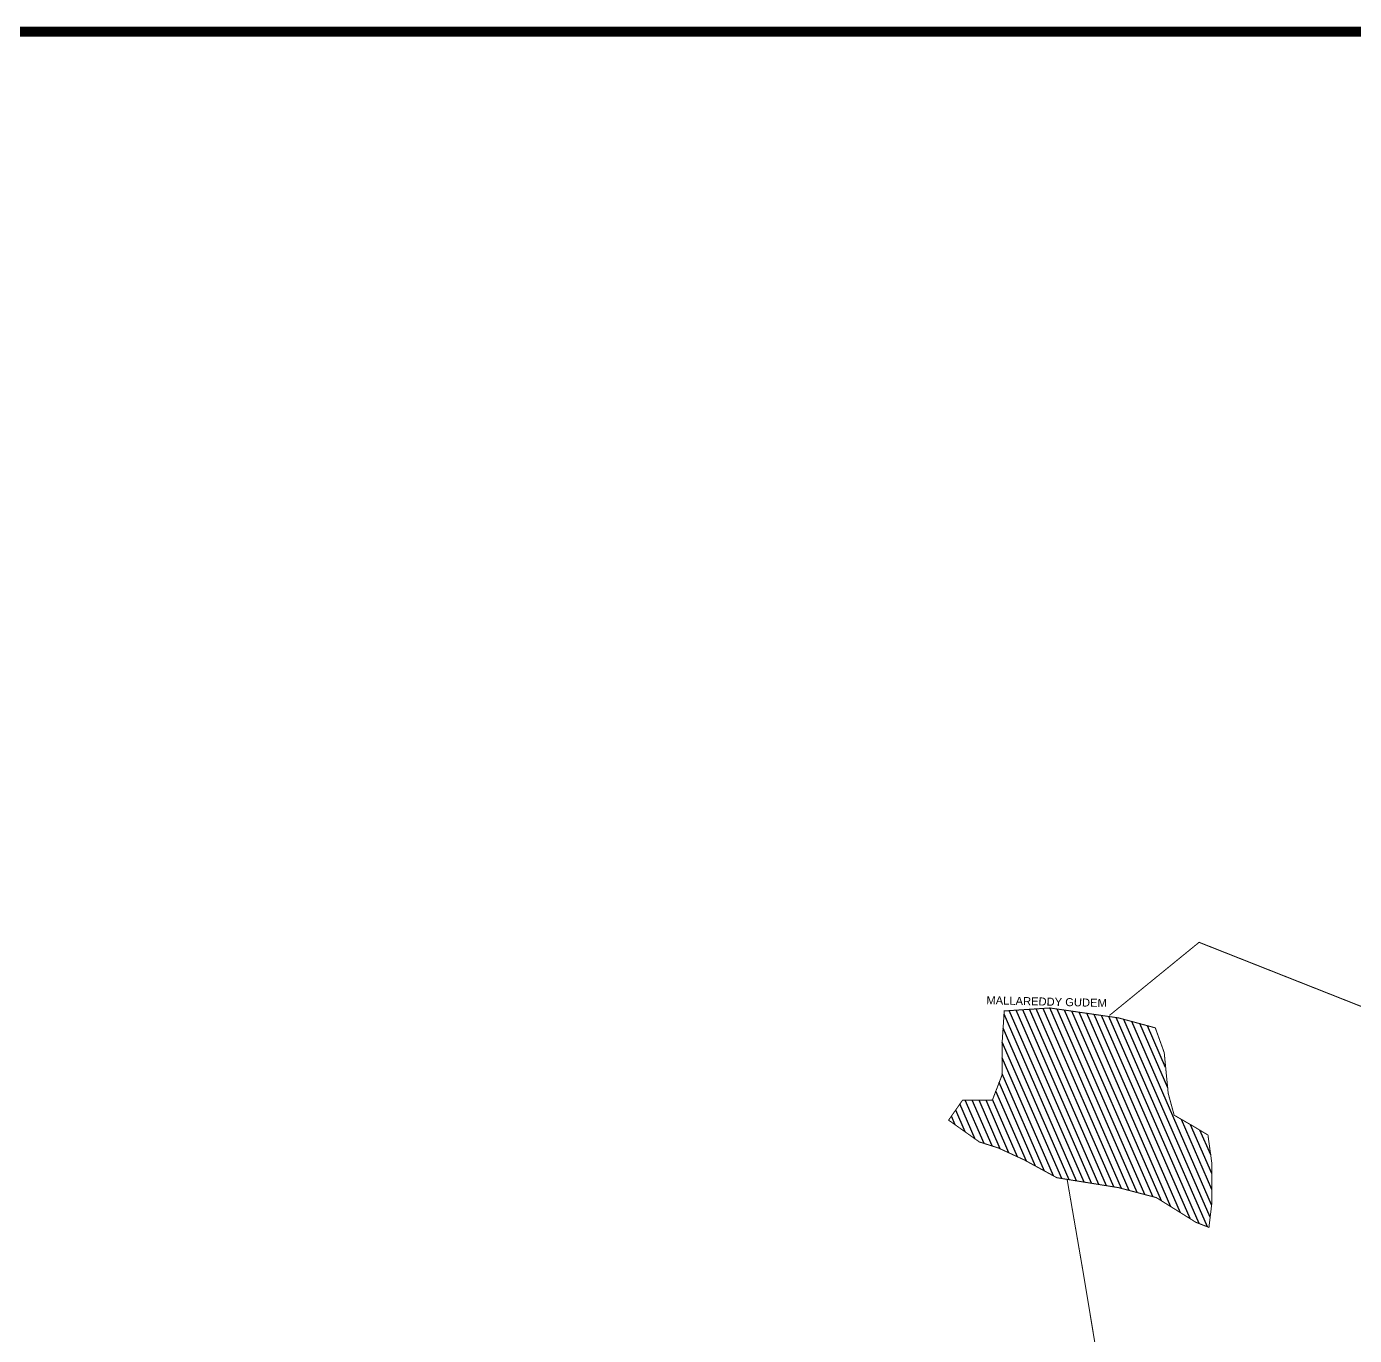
# Model space of a CAD drawing. Header units: millimetres. Extents: x 345922 to 402103, y 1833175 to 1858598.
# Drawn here: x 386698 to 393337, y 1852054 to 1858598 of the extents above; entities that cross this region are included whole.
import ezdxf

# ---------------------------------------------------------------- set-up
doc = ezdxf.new("R2010")
doc.units = ezdxf.units.MM
doc.layers.add('ROADS', color=10, linetype='Continuous')
doc.layers.add('VILLAGE AREA', color=44, linetype='Continuous')
doc.styles.get("Standard").update_dxf_attribs({"font": 'arial.ttf'})

msp = doc.modelspace()

# ---------------------------------------------------------------- hatches: boundary and pattern name
at = {"layer": 'VILLAGE AREA'}
h = msp.add_hatch(dxfattribs=at)
h.set_pattern_fill('ANSI31,_O', color=256, scale=10, angle=68.54643)
h.set_pattern_definition([(113.5464313, (0, 0), (-29.1063882, -12.6838743), [])])
h.paths.add_polyline_path([(391307.7, 1853130.7), (391377.2, 1853230), (391526.3, 1853230), (391576, 1853359), (391576, 1853527.7), (391585.9, 1853676.6), (391814.4, 1853691.5), (392157.2, 1853641.9), (392341.1, 1853592.2), (392385.8, 1853468.2), (392405.7, 1853264.7), (392435.5, 1853155.5), (392529.9, 1853101), (392604.4, 1853056.3), (392624.3, 1852912.4), (392624.3, 1852718.9), (392609.4, 1852594.8), (392544.8, 1852619.6), (392346, 1852743.7), (392157.2, 1852793.3), (391849.2, 1852842.9), (391685.3, 1852932.2), (391556.1, 1852991.8), (391461.7, 1853021.6)])

# ---------------------------------------------------------------- linework, layer by layer
at = {"layer": 'ROADS', "color": 0, "const_width": 50}
msp.add_lwpolyline([(345947.2, 1858572.7), (402077.7, 1858572.7), (402077.7, 1833200.1), (345947.2, 1833200.1)], close=True, dxfattribs=at)
at = {"layer": 'ROADS', "const_width": 5}
for points in [[(392111.8, 1853654.1), (392560.1, 1854019.7), (394329.8, 1853319.9), (395936.9, 1855155.9)], [(391900.4, 1852834.7), (391981.3, 1852365.6), (392039.8, 1852013.1), (392063, 1851713.2), (392086.8, 1851381.1), (392131.2, 1850884.4), (392179.5, 1850299), (391957.3, 1849819.8), (391750.8, 1849385.6)]]:
    msp.add_lwpolyline(points, dxfattribs=at)
at = {"layer": 'VILLAGE AREA', "const_width": 5}
msp.add_lwpolyline([(391307.7, 1853130.7), (391377.2, 1853230), (391526.3, 1853230), (391576, 1853359), (391576, 1853527.7), (391585.9, 1853676.6), (391814.4, 1853691.5), (392157.2, 1853641.9), (392341.1, 1853592.2), (392385.8, 1853468.2), (392405.7, 1853264.7), (392435.5, 1853155.5), (392529.9, 1853101), (392604.4, 1853056.3), (392624.3, 1852912.4), (392624.3, 1852718.9), (392609.4, 1852594.8), (392544.8, 1852619.6), (392346, 1852743.7), (392157.2, 1852793.3), (391849.2, 1852842.9), (391685.3, 1852932.2), (391556.1, 1852991.8), (391461.7, 1853021.6), (391307.7, 1853130.7)], dxfattribs=at)

# ---------------------------------------------------------------- texts
at = {"layer": 'VILLAGE AREA'}
msp.add_text('MALLAREDDY GUDEM', height=40, rotation=358.63561, dxfattribs=at).set_placement((391496.2, 1853710.5))

doc.saveas('drawing.dxf')
